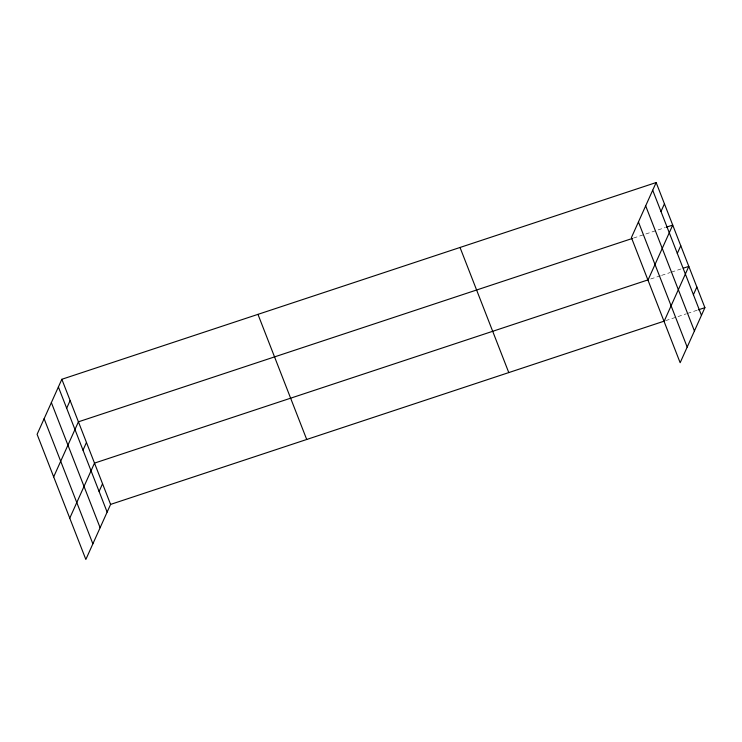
<?xml version="1.0" encoding="UTF-8"?>
<svg xmlns="http://www.w3.org/2000/svg" width="742" height="742" viewBox="0 0 742 742"><rect width="100%" height="100%" fill="white"/><g stroke="black" fill="none" stroke-linecap="round" stroke-linejoin="round"><path stroke-width="0.56" stroke-dasharray="3.71 2.78" d="M633.501 238.071L665.101 227.608M650.678 279.001L660.482 275.755M661.576 275.393L670.295 272.509M671.38 272.147L681.184 268.901M665.676 320.646L686.378 313.801M687.463 313.439L697.276 310.193"/><path stroke-width="1.11" d="M61.846 379.283L37.1 434.33L85.849 559.459L110.595 504.402L61.846 379.283L656.151 182.541L704.9 307.67L680.154 362.717L631.405 237.598L656.151 182.541M66.678 408.23L70.128 400.55M53.674 476.874L78.42 421.818L632.416 238.432M83.011 450.153L86.462 442.464M69.757 518.166L94.503 463.11L648.499 279.725M99.094 491.436L102.544 483.756M660.983 211.498L664.442 203.818M647.979 280.142L672.725 225.086L666.186 227.247M677.316 253.412L680.766 245.732M664.071 321.434L688.817 266.378L683.363 268.177M693.399 294.704L696.859 287.024M110.595 504.402L664.582 321.008M698.361 309.831L704.9 307.67M652.7 190.23L701.45 315.35M645.67 205.859L694.419 330.978M638.435 221.969L687.185 347.089M460.031 247.466L508.78 372.586M257.966 314.358L306.715 439.477M58.386 386.962L107.136 512.082M51.365 402.6L100.114 527.72M44.121 418.701L92.871 543.821"/></g></svg>
